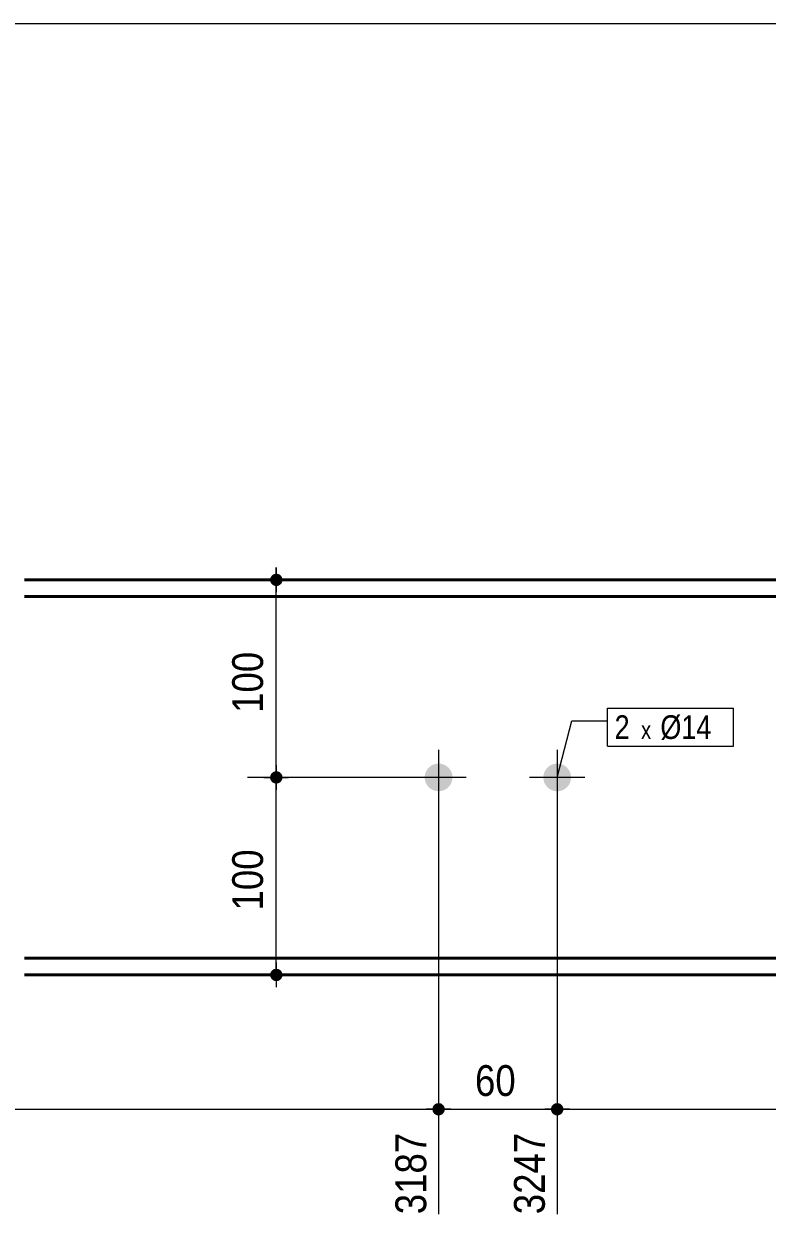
# Model space of a CAD drawing. Header units: millimetres. Extents: x 2 to 287, y 5 to 195.
# Drawn here: x 100.4 to 163.1, y 94.6 to 195 of the extents above; entities that cross this region are included whole.
import ezdxf

# ---------------------------------------------------------------- set-up
doc = ezdxf.new("R2010")
doc.units = ezdxf.units.MM
for name, color, linetype, lineweight in [('Boulon', 7, 'Continuous', 0), ('Cotation', 7, 'Continuous', 0), ('Désignation boulon', 3, 'Continuous', 0), ('Feuille dessin', 5, 'Continuous', 0), ('Piece', 2, 'Continuous', 0)]:
    doc.layers.add(name, color=color, linetype=linetype, lineweight=lineweight)
doc.styles.add('ARIAL', font='ARIAL.TTF')
doc.styles.add('COMIC_SANS_MS', font='COMIC.TTF')

# ---------------------------------------------------------------- blocks, each defined once
blk = doc.blocks.new('*A1')
at = {"layer": 'Boulon'}
for points in [[(135.39, 132.58), (135.42, 132.58), (135.45, 132.58), (135.48, 132.58), (135.5, 132.57), (135.53, 132.57), (135.56, 132.57), (135.59, 132.56), (135.62, 132.55), (135.64, 132.55), (135.67, 132.54), (135.7, 132.53), (135.73, 132.52), (135.75, 132.51), (135.78, 132.5), (135.81, 132.49), (135.83, 132.48), (135.86, 132.47), (135.89, 132.46), (135.91, 132.45), (135.94, 132.43), (135.96, 132.42), (135.99, 132.4), (136.01, 132.39), (136.03, 132.37), (136.06, 132.35), (136.08, 132.34), (136.1, 132.32), (136.12, 132.3), (136.14, 132.28), (136.17, 132.26), (136.19, 132.24), (136.21, 132.22), (136.23, 132.2), (136.24, 132.18), (136.26, 132.16), (136.28, 132.13), (136.3, 132.11), (136.31, 132.09), (136.33, 132.06), (136.35, 132.04), (136.36, 132.02), (136.38, 131.99), (136.39, 131.97), (136.4, 131.94), (136.42, 131.92), (136.43, 131.89), (136.44, 131.86), (136.45, 131.84), (136.46, 131.81), (136.47, 131.78), (136.48, 131.76), (136.49, 131.73), (136.49, 131.7), (136.5, 131.67), (136.51, 131.64), (136.51, 131.62), (136.51, 131.59), (136.52, 131.56), (136.52, 131.53), (136.52, 131.5), (136.53, 131.47), (136.53, 131.45), (136.53, 131.42), (136.53, 131.39), (136.53, 131.36), (136.52, 131.33), (136.52, 131.3), (136.52, 131.27), (136.51, 131.25), (136.51, 131.22), (136.51, 131.19), (136.5, 131.16), (136.49, 131.13), (136.49, 131.11), (136.48, 131.08), (136.47, 131.05), (136.46, 131.02), (136.45, 131), (136.44, 130.97), (136.43, 130.94), (136.42, 130.92), (136.4, 130.89), (136.39, 130.87), (136.38, 130.84), (136.36, 130.82), (136.35, 130.79), (136.33, 130.77), (136.31, 130.74), (136.3, 130.72), (136.28, 130.7), (136.26, 130.68), (136.24, 130.65), (136.23, 130.63), (136.21, 130.61), (136.19, 130.59), (136.17, 130.57), (136.14, 130.55), (136.12, 130.53), (136.1, 130.51), (136.08, 130.5), (136.06, 130.48), (136.03, 130.46), (136.01, 130.45), (135.99, 130.43), (135.96, 130.42), (135.94, 130.4), (135.91, 130.39), (135.89, 130.37), (135.86, 130.36), (135.83, 130.35), (135.81, 130.34), (135.78, 130.33), (135.75, 130.32), (135.73, 130.31), (135.7, 130.3), (135.67, 130.29), (135.64, 130.28), (135.62, 130.28), (135.59, 130.27), (135.56, 130.27), (135.53, 130.26), (135.5, 130.26), (135.48, 130.26), (135.45, 130.25), (135.42, 130.25), (135.39, 130.25), (135.36, 130.25), (135.33, 130.25), (135.3, 130.25), (135.28, 130.25), (135.25, 130.26), (135.22, 130.26), (135.19, 130.26), (135.16, 130.27), (135.13, 130.27), (135.11, 130.28), (135.08, 130.28), (135.05, 130.29), (135.02, 130.3), (134.99, 130.31), (134.97, 130.32), (134.94, 130.33), (134.91, 130.34), (134.89, 130.35), (134.86, 130.36), (134.84, 130.37), (134.81, 130.39), (134.79, 130.4), (134.76, 130.42), (134.74, 130.43), (134.71, 130.45), (134.69, 130.46), (134.67, 130.48), (134.64, 130.5), (134.62, 130.51), (134.6, 130.53), (134.58, 130.55), (134.56, 130.57), (134.54, 130.59), (134.52, 130.61), (134.5, 130.63), (134.48, 130.65), (134.46, 130.68), (134.44, 130.7), (134.42, 130.72), (134.41, 130.74), (134.39, 130.77), (134.38, 130.79), (134.36, 130.82), (134.35, 130.84), (134.33, 130.87), (134.32, 130.89), (134.31, 130.92), (134.29, 130.94), (134.28, 130.97), (134.27, 131), (134.26, 131.02), (134.25, 131.05), (134.24, 131.08), (134.24, 131.11), (134.23, 131.13), (134.22, 131.16), (134.22, 131.19), (134.21, 131.22), (134.21, 131.25), (134.2, 131.27), (134.2, 131.3), (134.2, 131.33), (134.2, 131.36), (134.19, 131.39), (134.19, 131.42), (134.19, 131.45), (134.2, 131.47), (134.2, 131.5), (134.2, 131.53), (134.2, 131.56), (134.21, 131.59), (134.21, 131.62), (134.22, 131.64), (134.22, 131.67), (134.23, 131.7), (134.24, 131.73), (134.24, 131.76), (134.25, 131.78), (134.26, 131.81), (134.27, 131.84), (134.28, 131.86), (134.29, 131.89), (134.31, 131.92), (134.32, 131.94), (134.33, 131.97), (134.35, 131.99), (134.36, 132.02), (134.38, 132.04), (134.39, 132.06), (134.41, 132.09), (134.42, 132.11), (134.44, 132.13), (134.46, 132.16), (134.48, 132.18), (134.5, 132.2), (134.52, 132.22), (134.54, 132.24), (134.56, 132.26), (134.58, 132.28), (134.6, 132.3), (134.62, 132.32), (134.64, 132.34), (134.67, 132.35), (134.69, 132.37), (134.71, 132.39), (134.74, 132.4), (134.76, 132.42), (134.79, 132.43), (134.81, 132.45), (134.84, 132.46), (134.86, 132.47), (134.89, 132.48), (134.91, 132.49), (134.94, 132.5), (134.97, 132.51), (134.99, 132.52), (135.02, 132.53), (135.05, 132.54), (135.08, 132.55), (135.11, 132.55), (135.13, 132.56), (135.16, 132.57), (135.19, 132.57), (135.22, 132.57), (135.25, 132.58), (135.28, 132.58), (135.3, 132.58), (135.33, 132.58), (135.36, 132.58)], [(145.39, 132.58), (145.42, 132.58), (145.45, 132.58), (145.48, 132.58), (145.5, 132.57), (145.53, 132.57), (145.56, 132.57), (145.59, 132.56), (145.62, 132.55), (145.64, 132.55), (145.67, 132.54), (145.7, 132.53), (145.73, 132.52), (145.75, 132.51), (145.78, 132.5), (145.81, 132.49), (145.83, 132.48), (145.86, 132.47), (145.89, 132.46), (145.91, 132.45), (145.94, 132.43), (145.96, 132.42), (145.99, 132.4), (146.01, 132.39), (146.03, 132.37), (146.06, 132.35), (146.08, 132.34), (146.1, 132.32), (146.12, 132.3), (146.14, 132.28), (146.17, 132.26), (146.19, 132.24), (146.21, 132.22), (146.23, 132.2), (146.24, 132.18), (146.26, 132.16), (146.28, 132.13), (146.3, 132.11), (146.31, 132.09), (146.33, 132.06), (146.35, 132.04), (146.36, 132.02), (146.38, 131.99), (146.39, 131.97), (146.4, 131.94), (146.42, 131.92), (146.43, 131.89), (146.44, 131.86), (146.45, 131.84), (146.46, 131.81), (146.47, 131.78), (146.48, 131.76), (146.49, 131.73), (146.49, 131.7), (146.5, 131.67), (146.51, 131.64), (146.51, 131.62), (146.51, 131.59), (146.52, 131.56), (146.52, 131.53), (146.52, 131.5), (146.53, 131.47), (146.53, 131.45), (146.53, 131.42), (146.53, 131.39), (146.53, 131.36), (146.52, 131.33), (146.52, 131.3), (146.52, 131.27), (146.51, 131.25), (146.51, 131.22), (146.51, 131.19), (146.5, 131.16), (146.49, 131.13), (146.49, 131.11), (146.48, 131.08), (146.47, 131.05), (146.46, 131.02), (146.45, 131), (146.44, 130.97), (146.43, 130.94), (146.42, 130.92), (146.4, 130.89), (146.39, 130.87), (146.38, 130.84), (146.36, 130.82), (146.35, 130.79), (146.33, 130.77), (146.31, 130.74), (146.3, 130.72), (146.28, 130.7), (146.26, 130.68), (146.24, 130.65), (146.23, 130.63), (146.21, 130.61), (146.19, 130.59), (146.17, 130.57), (146.14, 130.55), (146.12, 130.53), (146.1, 130.51), (146.08, 130.5), (146.06, 130.48), (146.03, 130.46), (146.01, 130.45), (145.99, 130.43), (145.96, 130.42), (145.94, 130.4), (145.91, 130.39), (145.89, 130.37), (145.86, 130.36), (145.83, 130.35), (145.81, 130.34), (145.78, 130.33), (145.75, 130.32), (145.73, 130.31), (145.7, 130.3), (145.67, 130.29), (145.64, 130.28), (145.62, 130.28), (145.59, 130.27), (145.56, 130.27), (145.53, 130.26), (145.5, 130.26), (145.48, 130.26), (145.45, 130.25), (145.42, 130.25), (145.39, 130.25), (145.36, 130.25), (145.33, 130.25), (145.3, 130.25), (145.28, 130.25), (145.25, 130.26), (145.22, 130.26), (145.19, 130.26), (145.16, 130.27), (145.13, 130.27), (145.11, 130.28), (145.08, 130.28), (145.05, 130.29), (145.02, 130.3), (144.99, 130.31), (144.97, 130.32), (144.94, 130.33), (144.91, 130.34), (144.89, 130.35), (144.86, 130.36), (144.84, 130.37), (144.81, 130.39), (144.79, 130.4), (144.76, 130.42), (144.74, 130.43), (144.71, 130.45), (144.69, 130.46), (144.67, 130.48), (144.64, 130.5), (144.62, 130.51), (144.6, 130.53), (144.58, 130.55), (144.56, 130.57), (144.54, 130.59), (144.52, 130.61), (144.5, 130.63), (144.48, 130.65), (144.46, 130.68), (144.44, 130.7), (144.42, 130.72), (144.41, 130.74), (144.39, 130.77), (144.38, 130.79), (144.36, 130.82), (144.35, 130.84), (144.33, 130.87), (144.32, 130.89), (144.31, 130.92), (144.29, 130.94), (144.28, 130.97), (144.27, 131), (144.26, 131.02), (144.25, 131.05), (144.24, 131.08), (144.24, 131.11), (144.23, 131.13), (144.22, 131.16), (144.22, 131.19), (144.21, 131.22), (144.21, 131.25), (144.2, 131.27), (144.2, 131.3), (144.2, 131.33), (144.2, 131.36), (144.19, 131.39), (144.19, 131.42), (144.19, 131.45), (144.2, 131.47), (144.2, 131.5), (144.2, 131.53), (144.2, 131.56), (144.21, 131.59), (144.21, 131.62), (144.22, 131.64), (144.22, 131.67), (144.23, 131.7), (144.24, 131.73), (144.24, 131.76), (144.25, 131.78), (144.26, 131.81), (144.27, 131.84), (144.28, 131.86), (144.29, 131.89), (144.31, 131.92), (144.32, 131.94), (144.33, 131.97), (144.35, 131.99), (144.36, 132.02), (144.38, 132.04), (144.39, 132.06), (144.41, 132.09), (144.42, 132.11), (144.44, 132.13), (144.46, 132.16), (144.48, 132.18), (144.5, 132.2), (144.52, 132.22), (144.54, 132.24), (144.56, 132.26), (144.58, 132.28), (144.6, 132.3), (144.62, 132.32), (144.64, 132.34), (144.67, 132.35), (144.69, 132.37), (144.71, 132.39), (144.74, 132.4), (144.76, 132.42), (144.79, 132.43), (144.81, 132.45), (144.84, 132.46), (144.86, 132.47), (144.89, 132.48), (144.91, 132.49), (144.94, 132.5), (144.97, 132.51), (144.99, 132.52), (145.02, 132.53), (145.05, 132.54), (145.08, 132.55), (145.11, 132.55), (145.13, 132.56), (145.16, 132.57), (145.19, 132.57), (145.22, 132.57), (145.25, 132.58), (145.28, 132.58), (145.3, 132.58), (145.33, 132.58), (145.36, 132.58)]]:
    blk.add_hatch(color=256, dxfattribs=at).paths.add_polyline_path(points, flags=17)
at = {"layer": 'Boulon', "linetype": 'Continuous', "lineweight": 0}
for p, q in [((135.36, 133.75), (135.36, 129.08)), ((145.36, 133.75), (145.36, 129.08)), ((137.69, 131.42), (133.03, 131.42)), ((147.69, 131.42), (143.03, 131.42))]:
    blk.add_line(p, q, dxfattribs=at)
blk = doc.blocks.new('*A4')
at = {"layer": 'Piece', "color": 2, "linetype": 'Continuous', "lineweight": 40}
for p, q in [((180.277585, 148.083776), (100.444252, 148.083776)), ((180.277585, 146.667109), (100.444252, 146.667109)), ((180.277585, 116.167109), (100.444252, 116.167109)), ((100.444252, 114.750443), (180.277585, 114.750443))]:
    blk.add_line(p, q, dxfattribs=at)
blk = doc.blocks.new('*A5')
at = {"layer": 'Feuille dessin', "linetype": 'Continuous', "lineweight": 0}
blk.add_line((282, 195), (5, 195), dxfattribs=at)
blk = doc.blocks.new('*A10')
at = {"layer": 'Cotation'}
for points in [[(121.65, 130.9), (121.63, 130.9), (121.6, 130.9), (121.58, 130.91), (121.55, 130.91), (121.53, 130.92), (121.5, 130.93), (121.48, 130.94), (121.46, 130.95), (121.43, 130.96), (121.41, 130.97), (121.39, 130.98), (121.37, 131), (121.35, 131.01), (121.33, 131.03), (121.31, 131.05), (121.29, 131.07), (121.28, 131.09), (121.26, 131.11), (121.25, 131.13), (121.23, 131.15), (121.22, 131.17), (121.21, 131.19), (121.2, 131.22), (121.19, 131.24), (121.18, 131.27), (121.18, 131.29), (121.17, 131.32), (121.17, 131.34), (121.16, 131.37), (121.16, 131.39), (121.16, 131.42), (121.16, 131.44), (121.16, 131.47), (121.17, 131.49), (121.17, 131.52), (121.18, 131.54), (121.18, 131.57), (121.19, 131.59), (121.2, 131.62), (121.21, 131.64), (121.22, 131.66), (121.23, 131.68), (121.25, 131.71), (121.26, 131.73), (121.28, 131.75), (121.29, 131.77), (121.31, 131.78), (121.33, 131.8), (121.35, 131.82), (121.37, 131.83), (121.39, 131.85), (121.41, 131.86), (121.43, 131.88), (121.46, 131.89), (121.48, 131.9), (121.5, 131.91), (121.53, 131.91), (121.55, 131.92), (121.58, 131.93), (121.6, 131.93), (121.63, 131.93), (121.65, 131.94), (121.68, 131.94), (121.71, 131.94), (121.73, 131.93), (121.76, 131.93), (121.78, 131.93), (121.81, 131.92), (121.83, 131.91), (121.86, 131.91), (121.88, 131.9), (121.9, 131.89), (121.93, 131.88), (121.95, 131.86), (121.97, 131.85), (121.99, 131.83), (122.01, 131.82), (122.03, 131.8), (122.05, 131.78), (122.07, 131.77), (122.08, 131.75), (122.1, 131.73), (122.11, 131.71), (122.13, 131.68), (122.14, 131.66), (122.15, 131.64), (122.16, 131.62), (122.17, 131.59), (122.18, 131.57), (122.18, 131.54), (122.19, 131.52), (122.19, 131.49), (122.2, 131.47), (122.2, 131.44), (122.2, 131.42), (122.2, 131.39), (122.2, 131.37), (122.19, 131.34), (122.19, 131.32), (122.18, 131.29), (122.18, 131.27), (122.17, 131.24), (122.16, 131.22), (122.15, 131.19), (122.14, 131.17), (122.13, 131.15), (122.11, 131.13), (122.1, 131.11), (122.08, 131.09), (122.07, 131.07), (122.05, 131.05), (122.03, 131.03), (122.01, 131.01), (121.99, 131), (121.97, 130.98), (121.95, 130.97), (121.93, 130.96), (121.9, 130.95), (121.88, 130.94), (121.86, 130.93), (121.83, 130.92), (121.81, 130.91), (121.78, 130.91), (121.76, 130.9), (121.73, 130.9), (121.71, 130.9), (121.68, 130.9)], [(121.65, 114.23), (121.63, 114.23), (121.6, 114.24), (121.58, 114.24), (121.55, 114.25), (121.53, 114.25), (121.5, 114.26), (121.48, 114.27), (121.46, 114.28), (121.43, 114.29), (121.41, 114.3), (121.39, 114.32), (121.37, 114.33), (121.35, 114.35), (121.33, 114.37), (121.31, 114.38), (121.29, 114.4), (121.28, 114.42), (121.26, 114.44), (121.25, 114.46), (121.23, 114.48), (121.22, 114.51), (121.21, 114.53), (121.2, 114.55), (121.19, 114.58), (121.18, 114.6), (121.18, 114.62), (121.17, 114.65), (121.17, 114.67), (121.16, 114.7), (121.16, 114.72), (121.16, 114.75), (121.16, 114.78), (121.16, 114.8), (121.17, 114.83), (121.17, 114.85), (121.18, 114.88), (121.18, 114.9), (121.19, 114.93), (121.2, 114.95), (121.21, 114.97), (121.22, 115), (121.23, 115.02), (121.25, 115.04), (121.26, 115.06), (121.28, 115.08), (121.29, 115.1), (121.31, 115.12), (121.33, 115.14), (121.35, 115.15), (121.37, 115.17), (121.39, 115.18), (121.41, 115.2), (121.43, 115.21), (121.46, 115.22), (121.48, 115.23), (121.5, 115.24), (121.53, 115.25), (121.55, 115.25), (121.58, 115.26), (121.6, 115.26), (121.63, 115.27), (121.65, 115.27), (121.68, 115.27), (121.71, 115.27), (121.73, 115.27), (121.76, 115.26), (121.78, 115.26), (121.81, 115.25), (121.83, 115.25), (121.86, 115.24), (121.88, 115.23), (121.9, 115.22), (121.93, 115.21), (121.95, 115.2), (121.97, 115.18), (121.99, 115.17), (122.01, 115.15), (122.03, 115.14), (122.05, 115.12), (122.07, 115.1), (122.08, 115.08), (122.1, 115.06), (122.11, 115.04), (122.13, 115.02), (122.14, 115), (122.15, 114.97), (122.16, 114.95), (122.17, 114.93), (122.18, 114.9), (122.18, 114.88), (122.19, 114.85), (122.19, 114.83), (122.2, 114.8), (122.2, 114.78), (122.2, 114.75), (122.2, 114.72), (122.2, 114.7), (122.19, 114.67), (122.19, 114.65), (122.18, 114.62), (122.18, 114.6), (122.17, 114.58), (122.16, 114.55), (122.15, 114.53), (122.14, 114.51), (122.13, 114.48), (122.11, 114.46), (122.1, 114.44), (122.08, 114.42), (122.07, 114.4), (122.05, 114.38), (122.03, 114.37), (122.01, 114.35), (121.99, 114.33), (121.97, 114.32), (121.95, 114.3), (121.93, 114.29), (121.9, 114.28), (121.88, 114.27), (121.86, 114.26), (121.83, 114.25), (121.81, 114.25), (121.78, 114.24), (121.76, 114.24), (121.73, 114.23), (121.71, 114.23), (121.68, 114.23)]]:
    blk.add_hatch(color=256, dxfattribs=at).paths.add_polyline_path(points, flags=17)
at = {"layer": 'Cotation', "linetype": 'Continuous', "lineweight": 0}
for p, q in [((121.68, 132.46), (121.68, 130.38)), ((121.68, 131.42), (121.68, 132.46)), ((134.36, 131.42), (119.26, 131.42)), ((120.64, 131.42), (122.72, 131.42)), ((121.68, 114.75), (121.68, 131.42)), ((121.68, 115.79), (121.68, 113.71)), ((134.36, 114.75), (119.26, 114.75)), ((120.64, 114.75), (122.72, 114.75)), ((121.68, 114.75), (121.68, 113.71))]:
    blk.add_line(p, q, dxfattribs=at)
at = {"layer": 'Cotation'}
for p in [(121.68, 131.42), (121.68, 114.75)]:
    blk.add_point(p, dxfattribs=at)
at = {"layer": 'Cotation', "style": 'ARIAL', "width": 0.85}
blk.add_text('100', height=2.6, rotation=90.0002, dxfattribs=at).set_placement((120.56, 120.19))
blk = doc.blocks.new('*A11')
at = {"layer": 'Cotation'}
for points in [[(121.65, 147.56), (121.63, 147.57), (121.6, 147.57), (121.58, 147.57), (121.55, 147.58), (121.53, 147.59), (121.5, 147.59), (121.48, 147.6), (121.46, 147.61), (121.43, 147.63), (121.41, 147.64), (121.39, 147.65), (121.37, 147.67), (121.35, 147.68), (121.33, 147.7), (121.31, 147.72), (121.29, 147.73), (121.28, 147.75), (121.26, 147.77), (121.25, 147.79), (121.23, 147.82), (121.22, 147.84), (121.21, 147.86), (121.2, 147.88), (121.19, 147.91), (121.18, 147.93), (121.18, 147.96), (121.17, 147.98), (121.17, 148.01), (121.16, 148.03), (121.16, 148.06), (121.16, 148.08), (121.16, 148.11), (121.16, 148.13), (121.17, 148.16), (121.17, 148.19), (121.18, 148.21), (121.18, 148.23), (121.19, 148.26), (121.2, 148.28), (121.21, 148.31), (121.22, 148.33), (121.23, 148.35), (121.25, 148.37), (121.26, 148.39), (121.28, 148.41), (121.29, 148.43), (121.31, 148.45), (121.33, 148.47), (121.35, 148.49), (121.37, 148.5), (121.39, 148.52), (121.41, 148.53), (121.43, 148.54), (121.46, 148.55), (121.48, 148.56), (121.5, 148.57), (121.53, 148.58), (121.55, 148.59), (121.58, 148.59), (121.6, 148.6), (121.63, 148.6), (121.65, 148.6), (121.68, 148.6), (121.71, 148.6), (121.73, 148.6), (121.76, 148.6), (121.78, 148.59), (121.81, 148.59), (121.83, 148.58), (121.86, 148.57), (121.88, 148.56), (121.9, 148.55), (121.93, 148.54), (121.95, 148.53), (121.97, 148.52), (121.99, 148.5), (122.01, 148.49), (122.03, 148.47), (122.05, 148.45), (122.07, 148.43), (122.08, 148.41), (122.1, 148.39), (122.11, 148.37), (122.13, 148.35), (122.14, 148.33), (122.15, 148.31), (122.16, 148.28), (122.17, 148.26), (122.18, 148.23), (122.18, 148.21), (122.19, 148.19), (122.19, 148.16), (122.2, 148.13), (122.2, 148.11), (122.2, 148.08), (122.2, 148.06), (122.2, 148.03), (122.19, 148.01), (122.19, 147.98), (122.18, 147.96), (122.18, 147.93), (122.17, 147.91), (122.16, 147.88), (122.15, 147.86), (122.14, 147.84), (122.13, 147.82), (122.11, 147.79), (122.1, 147.77), (122.08, 147.75), (122.07, 147.73), (122.05, 147.72), (122.03, 147.7), (122.01, 147.68), (121.99, 147.67), (121.97, 147.65), (121.95, 147.64), (121.93, 147.63), (121.9, 147.61), (121.88, 147.6), (121.86, 147.59), (121.83, 147.59), (121.81, 147.58), (121.78, 147.57), (121.76, 147.57), (121.73, 147.57), (121.71, 147.56), (121.68, 147.56)], [(121.65, 130.9), (121.63, 130.9), (121.6, 130.9), (121.58, 130.91), (121.55, 130.91), (121.53, 130.92), (121.5, 130.93), (121.48, 130.94), (121.46, 130.95), (121.43, 130.96), (121.41, 130.97), (121.39, 130.98), (121.37, 131), (121.35, 131.01), (121.33, 131.03), (121.31, 131.05), (121.29, 131.07), (121.28, 131.09), (121.26, 131.11), (121.25, 131.13), (121.23, 131.15), (121.22, 131.17), (121.21, 131.19), (121.2, 131.22), (121.19, 131.24), (121.18, 131.27), (121.18, 131.29), (121.17, 131.32), (121.17, 131.34), (121.16, 131.37), (121.16, 131.39), (121.16, 131.42), (121.16, 131.44), (121.16, 131.47), (121.17, 131.49), (121.17, 131.52), (121.18, 131.54), (121.18, 131.57), (121.19, 131.59), (121.2, 131.62), (121.21, 131.64), (121.22, 131.66), (121.23, 131.68), (121.25, 131.71), (121.26, 131.73), (121.28, 131.75), (121.29, 131.77), (121.31, 131.78), (121.33, 131.8), (121.35, 131.82), (121.37, 131.83), (121.39, 131.85), (121.41, 131.86), (121.43, 131.88), (121.46, 131.89), (121.48, 131.9), (121.5, 131.91), (121.53, 131.91), (121.55, 131.92), (121.58, 131.93), (121.6, 131.93), (121.63, 131.93), (121.65, 131.94), (121.68, 131.94), (121.71, 131.94), (121.73, 131.93), (121.76, 131.93), (121.78, 131.93), (121.81, 131.92), (121.83, 131.91), (121.86, 131.91), (121.88, 131.9), (121.9, 131.89), (121.93, 131.88), (121.95, 131.86), (121.97, 131.85), (121.99, 131.83), (122.01, 131.82), (122.03, 131.8), (122.05, 131.78), (122.07, 131.77), (122.08, 131.75), (122.1, 131.73), (122.11, 131.71), (122.13, 131.68), (122.14, 131.66), (122.15, 131.64), (122.16, 131.62), (122.17, 131.59), (122.18, 131.57), (122.18, 131.54), (122.19, 131.52), (122.19, 131.49), (122.2, 131.47), (122.2, 131.44), (122.2, 131.42), (122.2, 131.39), (122.2, 131.37), (122.19, 131.34), (122.19, 131.32), (122.18, 131.29), (122.18, 131.27), (122.17, 131.24), (122.16, 131.22), (122.15, 131.19), (122.14, 131.17), (122.13, 131.15), (122.11, 131.13), (122.1, 131.11), (122.08, 131.09), (122.07, 131.07), (122.05, 131.05), (122.03, 131.03), (122.01, 131.01), (121.99, 131), (121.97, 130.98), (121.95, 130.97), (121.93, 130.96), (121.9, 130.95), (121.88, 130.94), (121.86, 130.93), (121.83, 130.92), (121.81, 130.91), (121.78, 130.91), (121.76, 130.9), (121.73, 130.9), (121.71, 130.9), (121.68, 130.9)]]:
    blk.add_hatch(color=256, dxfattribs=at).paths.add_polyline_path(points, flags=17)
at = {"layer": 'Cotation', "linetype": 'Continuous', "lineweight": 0}
for p, q in [((121.68, 149.12), (121.68, 147.04)), ((121.68, 148.08), (121.68, 149.12)), ((134.36, 148.08), (119.26, 148.08)), ((120.64, 148.08), (122.72, 148.08)), ((121.68, 131.42), (121.68, 148.08)), ((121.68, 132.46), (121.68, 130.38)), ((134.36, 131.42), (119.26, 131.42)), ((120.64, 131.42), (122.72, 131.42)), ((121.68, 131.42), (121.68, 130.38))]:
    blk.add_line(p, q, dxfattribs=at)
at = {"layer": 'Cotation'}
for p in [(121.68, 148.08), (121.68, 131.42)]:
    blk.add_point(p, dxfattribs=at)
at = {"layer": 'Cotation', "style": 'ARIAL', "width": 0.85}
blk.add_text('100', height=2.6, rotation=90.0002, dxfattribs=at).set_placement((120.56, 136.86))
blk = doc.blocks.new('*A23')
at = {"layer": 'Cotation'}
for points in [[(48.15, 102.9), (48.13, 102.9), (48.1, 102.9), (48.08, 102.91), (48.05, 102.91), (48.03, 102.92), (48, 102.93), (47.98, 102.94), (47.96, 102.95), (47.93, 102.96), (47.91, 102.97), (47.89, 102.98), (47.87, 103), (47.85, 103.02), (47.83, 103.03), (47.81, 103.05), (47.79, 103.07), (47.78, 103.09), (47.76, 103.11), (47.75, 103.13), (47.73, 103.15), (47.72, 103.17), (47.71, 103.19), (47.7, 103.22), (47.69, 103.24), (47.68, 103.27), (47.67, 103.29), (47.67, 103.32), (47.66, 103.34), (47.66, 103.37), (47.66, 103.39), (47.66, 103.42), (47.66, 103.44), (47.66, 103.47), (47.66, 103.49), (47.67, 103.52), (47.67, 103.54), (47.68, 103.57), (47.69, 103.59), (47.7, 103.62), (47.71, 103.64), (47.72, 103.66), (47.73, 103.68), (47.75, 103.71), (47.76, 103.73), (47.78, 103.75), (47.79, 103.77), (47.81, 103.78), (47.83, 103.8), (47.85, 103.82), (47.87, 103.83), (47.89, 103.85), (47.91, 103.86), (47.93, 103.88), (47.96, 103.89), (47.98, 103.9), (48, 103.91), (48.03, 103.91), (48.05, 103.92), (48.08, 103.93), (48.1, 103.93), (48.13, 103.93), (48.15, 103.94), (48.18, 103.94), (48.2, 103.94), (48.23, 103.93), (48.26, 103.93), (48.28, 103.93), (48.31, 103.92), (48.33, 103.91), (48.35, 103.91), (48.38, 103.9), (48.4, 103.89), (48.42, 103.88), (48.45, 103.86), (48.47, 103.85), (48.49, 103.83), (48.51, 103.82), (48.53, 103.8), (48.55, 103.78), (48.56, 103.77), (48.58, 103.75), (48.6, 103.73), (48.61, 103.71), (48.62, 103.68), (48.64, 103.66), (48.65, 103.64), (48.66, 103.62), (48.67, 103.59), (48.68, 103.57), (48.68, 103.54), (48.69, 103.52), (48.69, 103.49), (48.7, 103.47), (48.7, 103.44), (48.7, 103.42), (48.7, 103.39), (48.7, 103.37), (48.69, 103.34), (48.69, 103.32), (48.68, 103.29), (48.68, 103.27), (48.67, 103.24), (48.66, 103.22), (48.65, 103.19), (48.64, 103.17), (48.62, 103.15), (48.61, 103.13), (48.6, 103.11), (48.58, 103.09), (48.56, 103.07), (48.55, 103.05), (48.53, 103.03), (48.51, 103.02), (48.49, 103), (48.47, 102.98), (48.45, 102.97), (48.42, 102.96), (48.4, 102.95), (48.38, 102.94), (48.35, 102.93), (48.33, 102.92), (48.31, 102.91), (48.28, 102.91), (48.26, 102.9), (48.23, 102.9), (48.2, 102.9), (48.18, 102.9)], [(135.34, 102.9), (135.31, 102.9), (135.28, 102.9), (135.26, 102.91), (135.23, 102.91), (135.21, 102.92), (135.19, 102.93), (135.16, 102.94), (135.14, 102.95), (135.12, 102.96), (135.09, 102.97), (135.07, 102.98), (135.05, 103), (135.03, 103.02), (135.01, 103.03), (134.99, 103.05), (134.98, 103.07), (134.96, 103.09), (134.94, 103.11), (134.93, 103.13), (134.91, 103.15), (134.9, 103.17), (134.89, 103.19), (134.88, 103.22), (134.87, 103.24), (134.86, 103.27), (134.86, 103.29), (134.85, 103.32), (134.85, 103.34), (134.84, 103.37), (134.84, 103.39), (134.84, 103.42), (134.84, 103.44), (134.84, 103.47), (134.85, 103.49), (134.85, 103.52), (134.86, 103.54), (134.86, 103.57), (134.87, 103.59), (134.88, 103.62), (134.89, 103.64), (134.9, 103.66), (134.91, 103.68), (134.93, 103.71), (134.94, 103.73), (134.96, 103.75), (134.98, 103.77), (134.99, 103.78), (135.01, 103.8), (135.03, 103.82), (135.05, 103.83), (135.07, 103.85), (135.09, 103.86), (135.12, 103.88), (135.14, 103.89), (135.16, 103.9), (135.19, 103.91), (135.21, 103.91), (135.23, 103.92), (135.26, 103.93), (135.28, 103.93), (135.31, 103.93), (135.34, 103.94), (135.36, 103.94), (135.39, 103.94), (135.41, 103.93), (135.44, 103.93), (135.46, 103.93), (135.49, 103.92), (135.51, 103.91), (135.54, 103.91), (135.56, 103.9), (135.58, 103.89), (135.61, 103.88), (135.63, 103.86), (135.65, 103.85), (135.67, 103.83), (135.69, 103.82), (135.71, 103.8), (135.73, 103.78), (135.75, 103.77), (135.76, 103.75), (135.78, 103.73), (135.79, 103.71), (135.81, 103.68), (135.82, 103.66), (135.83, 103.64), (135.84, 103.62), (135.85, 103.59), (135.86, 103.57), (135.87, 103.54), (135.87, 103.52), (135.88, 103.49), (135.88, 103.47), (135.88, 103.44), (135.88, 103.42), (135.88, 103.39), (135.88, 103.37), (135.88, 103.34), (135.87, 103.32), (135.87, 103.29), (135.86, 103.27), (135.85, 103.24), (135.84, 103.22), (135.83, 103.19), (135.82, 103.17), (135.81, 103.15), (135.79, 103.13), (135.78, 103.11), (135.76, 103.09), (135.75, 103.07), (135.73, 103.05), (135.71, 103.03), (135.69, 103.02), (135.67, 103), (135.65, 102.98), (135.63, 102.97), (135.61, 102.96), (135.58, 102.95), (135.56, 102.94), (135.54, 102.93), (135.51, 102.92), (135.49, 102.91), (135.46, 102.91), (135.44, 102.9), (135.41, 102.9), (135.39, 102.9), (135.36, 102.9)]]:
    blk.add_hatch(color=256, dxfattribs=at).paths.add_polyline_path(points, flags=17)
at = {"layer": 'Cotation', "linetype": 'Continuous', "lineweight": 0}
for p, q in [((135.36, 130.42), (135.36, 94.56)), ((48.18, 120.92), (48.18, 107.66)), ((135.36, 104.46), (135.36, 102.38)), ((48.18, 104.02), (48.18, 98.42)), ((48.18, 104.02), (48.18, 102.38)), ((49.22, 103.42), (47.14, 103.42)), ((48.18, 103.42), (47.14, 103.42)), ((48.18, 103.42), (135.36, 103.42)), ((136.4, 103.42), (134.32, 103.42)), ((135.36, 103.42), (136.4, 103.42))]:
    blk.add_line(p, q, dxfattribs=at)
at = {"layer": 'Cotation'}
for p in [(48.18, 103.42), (135.36, 103.42)]:
    blk.add_point(p, dxfattribs=at)
at = {"layer": 'Cotation', "style": 'ARIAL', "width": 0.85}
blk.add_text('3160', height=2.6, dxfattribs=at).set_placement((87.91, 104.54))
blk.add_text('3187', height=2.6, rotation=90.0002, dxfattribs=at).set_placement((134.32, 94.56))
blk = doc.blocks.new('*A24')
at = {"layer": 'Cotation'}
for points in [[(135.34, 102.9), (135.31, 102.9), (135.28, 102.9), (135.26, 102.91), (135.23, 102.91), (135.21, 102.92), (135.19, 102.93), (135.16, 102.94), (135.14, 102.95), (135.12, 102.96), (135.09, 102.97), (135.07, 102.98), (135.05, 103), (135.03, 103.02), (135.01, 103.03), (134.99, 103.05), (134.98, 103.07), (134.96, 103.09), (134.94, 103.11), (134.93, 103.13), (134.91, 103.15), (134.9, 103.17), (134.89, 103.19), (134.88, 103.22), (134.87, 103.24), (134.86, 103.27), (134.86, 103.29), (134.85, 103.32), (134.85, 103.34), (134.84, 103.37), (134.84, 103.39), (134.84, 103.42), (134.84, 103.44), (134.84, 103.47), (134.85, 103.49), (134.85, 103.52), (134.86, 103.54), (134.86, 103.57), (134.87, 103.59), (134.88, 103.62), (134.89, 103.64), (134.9, 103.66), (134.91, 103.68), (134.93, 103.71), (134.94, 103.73), (134.96, 103.75), (134.98, 103.77), (134.99, 103.78), (135.01, 103.8), (135.03, 103.82), (135.05, 103.83), (135.07, 103.85), (135.09, 103.86), (135.12, 103.88), (135.14, 103.89), (135.16, 103.9), (135.19, 103.91), (135.21, 103.91), (135.23, 103.92), (135.26, 103.93), (135.28, 103.93), (135.31, 103.93), (135.34, 103.94), (135.36, 103.94), (135.39, 103.94), (135.41, 103.93), (135.44, 103.93), (135.46, 103.93), (135.49, 103.92), (135.51, 103.91), (135.54, 103.91), (135.56, 103.9), (135.58, 103.89), (135.61, 103.88), (135.63, 103.86), (135.65, 103.85), (135.67, 103.83), (135.69, 103.82), (135.71, 103.8), (135.73, 103.78), (135.75, 103.77), (135.76, 103.75), (135.78, 103.73), (135.79, 103.71), (135.81, 103.68), (135.82, 103.66), (135.83, 103.64), (135.84, 103.62), (135.85, 103.59), (135.86, 103.57), (135.87, 103.54), (135.87, 103.52), (135.88, 103.49), (135.88, 103.47), (135.88, 103.44), (135.88, 103.42), (135.88, 103.39), (135.88, 103.37), (135.88, 103.34), (135.87, 103.32), (135.87, 103.29), (135.86, 103.27), (135.85, 103.24), (135.84, 103.22), (135.83, 103.19), (135.82, 103.17), (135.81, 103.15), (135.79, 103.13), (135.78, 103.11), (135.76, 103.09), (135.75, 103.07), (135.73, 103.05), (135.71, 103.03), (135.69, 103.02), (135.67, 103), (135.65, 102.98), (135.63, 102.97), (135.61, 102.96), (135.58, 102.95), (135.56, 102.94), (135.54, 102.93), (135.51, 102.92), (135.49, 102.91), (135.46, 102.91), (135.44, 102.9), (135.41, 102.9), (135.39, 102.9), (135.36, 102.9)], [(145.34, 102.9), (145.31, 102.9), (145.28, 102.9), (145.26, 102.91), (145.23, 102.91), (145.21, 102.92), (145.19, 102.93), (145.16, 102.94), (145.14, 102.95), (145.12, 102.96), (145.09, 102.97), (145.07, 102.98), (145.05, 103), (145.03, 103.02), (145.01, 103.03), (144.99, 103.05), (144.98, 103.07), (144.96, 103.09), (144.94, 103.11), (144.93, 103.13), (144.91, 103.15), (144.9, 103.17), (144.89, 103.19), (144.88, 103.22), (144.87, 103.24), (144.86, 103.27), (144.86, 103.29), (144.85, 103.32), (144.85, 103.34), (144.84, 103.37), (144.84, 103.39), (144.84, 103.42), (144.84, 103.44), (144.84, 103.47), (144.85, 103.49), (144.85, 103.52), (144.86, 103.54), (144.86, 103.57), (144.87, 103.59), (144.88, 103.62), (144.89, 103.64), (144.9, 103.66), (144.91, 103.68), (144.93, 103.71), (144.94, 103.73), (144.96, 103.75), (144.98, 103.77), (144.99, 103.78), (145.01, 103.8), (145.03, 103.82), (145.05, 103.83), (145.07, 103.85), (145.09, 103.86), (145.12, 103.88), (145.14, 103.89), (145.16, 103.9), (145.19, 103.91), (145.21, 103.91), (145.23, 103.92), (145.26, 103.93), (145.28, 103.93), (145.31, 103.93), (145.34, 103.94), (145.36, 103.94), (145.39, 103.94), (145.41, 103.93), (145.44, 103.93), (145.46, 103.93), (145.49, 103.92), (145.51, 103.91), (145.54, 103.91), (145.56, 103.9), (145.58, 103.89), (145.61, 103.88), (145.63, 103.86), (145.65, 103.85), (145.67, 103.83), (145.69, 103.82), (145.71, 103.8), (145.73, 103.78), (145.75, 103.77), (145.76, 103.75), (145.78, 103.73), (145.79, 103.71), (145.81, 103.68), (145.82, 103.66), (145.83, 103.64), (145.84, 103.62), (145.85, 103.59), (145.86, 103.57), (145.87, 103.54), (145.87, 103.52), (145.88, 103.49), (145.88, 103.47), (145.88, 103.44), (145.88, 103.42), (145.88, 103.39), (145.88, 103.37), (145.88, 103.34), (145.87, 103.32), (145.87, 103.29), (145.86, 103.27), (145.85, 103.24), (145.84, 103.22), (145.83, 103.19), (145.82, 103.17), (145.81, 103.15), (145.79, 103.13), (145.78, 103.11), (145.76, 103.09), (145.75, 103.07), (145.73, 103.05), (145.71, 103.03), (145.69, 103.02), (145.67, 103), (145.65, 102.98), (145.63, 102.97), (145.61, 102.96), (145.58, 102.95), (145.56, 102.94), (145.54, 102.93), (145.51, 102.92), (145.49, 102.91), (145.46, 102.91), (145.44, 102.9), (145.41, 102.9), (145.39, 102.9), (145.36, 102.9)]]:
    blk.add_hatch(color=256, dxfattribs=at).paths.add_polyline_path(points, flags=17)
at = {"layer": 'Cotation', "linetype": 'Continuous', "lineweight": 0}
for p, q in [((135.36, 130.42), (135.36, 94.56)), ((145.36, 130.42), (145.36, 94.56)), ((135.36, 104.46), (135.36, 102.38)), ((145.36, 104.46), (145.36, 102.38)), ((136.4, 103.42), (134.32, 103.42)), ((135.36, 103.42), (134.32, 103.42)), ((135.36, 103.42), (145.36, 103.42)), ((146.4, 103.42), (144.32, 103.42)), ((145.36, 103.42), (146.4, 103.42))]:
    blk.add_line(p, q, dxfattribs=at)
at = {"layer": 'Cotation'}
for p in [(135.36, 103.42), (145.36, 103.42)]:
    blk.add_point(p, dxfattribs=at)
at = {"layer": 'Cotation', "style": 'ARIAL', "width": 0.85}
blk.add_text('60', height=2.6, dxfattribs=at).set_placement((138.43, 104.54))
blk.add_text('3247', height=2.6, rotation=90.0002, dxfattribs=at).set_placement((144.32, 94.56))
blk = doc.blocks.new('*A25')
at = {"layer": 'Cotation'}
for points in [[(145.34, 102.9), (145.31, 102.9), (145.28, 102.9), (145.26, 102.91), (145.23, 102.91), (145.21, 102.92), (145.19, 102.93), (145.16, 102.94), (145.14, 102.95), (145.12, 102.96), (145.09, 102.97), (145.07, 102.98), (145.05, 103), (145.03, 103.02), (145.01, 103.03), (144.99, 103.05), (144.98, 103.07), (144.96, 103.09), (144.94, 103.11), (144.93, 103.13), (144.91, 103.15), (144.9, 103.17), (144.89, 103.19), (144.88, 103.22), (144.87, 103.24), (144.86, 103.27), (144.86, 103.29), (144.85, 103.32), (144.85, 103.34), (144.84, 103.37), (144.84, 103.39), (144.84, 103.42), (144.84, 103.44), (144.84, 103.47), (144.85, 103.49), (144.85, 103.52), (144.86, 103.54), (144.86, 103.57), (144.87, 103.59), (144.88, 103.62), (144.89, 103.64), (144.9, 103.66), (144.91, 103.68), (144.93, 103.71), (144.94, 103.73), (144.96, 103.75), (144.98, 103.77), (144.99, 103.78), (145.01, 103.8), (145.03, 103.82), (145.05, 103.83), (145.07, 103.85), (145.09, 103.86), (145.12, 103.88), (145.14, 103.89), (145.16, 103.9), (145.19, 103.91), (145.21, 103.91), (145.23, 103.92), (145.26, 103.93), (145.28, 103.93), (145.31, 103.93), (145.34, 103.94), (145.36, 103.94), (145.39, 103.94), (145.41, 103.93), (145.44, 103.93), (145.46, 103.93), (145.49, 103.92), (145.51, 103.91), (145.54, 103.91), (145.56, 103.9), (145.58, 103.89), (145.61, 103.88), (145.63, 103.86), (145.65, 103.85), (145.67, 103.83), (145.69, 103.82), (145.71, 103.8), (145.73, 103.78), (145.75, 103.77), (145.76, 103.75), (145.78, 103.73), (145.79, 103.71), (145.81, 103.68), (145.82, 103.66), (145.83, 103.64), (145.84, 103.62), (145.85, 103.59), (145.86, 103.57), (145.87, 103.54), (145.87, 103.52), (145.88, 103.49), (145.88, 103.47), (145.88, 103.44), (145.88, 103.42), (145.88, 103.39), (145.88, 103.37), (145.88, 103.34), (145.87, 103.32), (145.87, 103.29), (145.86, 103.27), (145.85, 103.24), (145.84, 103.22), (145.83, 103.19), (145.82, 103.17), (145.81, 103.15), (145.79, 103.13), (145.78, 103.11), (145.76, 103.09), (145.75, 103.07), (145.73, 103.05), (145.71, 103.03), (145.69, 103.02), (145.67, 103), (145.65, 102.98), (145.63, 102.97), (145.61, 102.96), (145.58, 102.95), (145.56, 102.94), (145.54, 102.93), (145.51, 102.92), (145.49, 102.91), (145.46, 102.91), (145.44, 102.9), (145.41, 102.9), (145.39, 102.9), (145.36, 102.9)], [(232.51, 102.9), (232.49, 102.9), (232.46, 102.9), (232.44, 102.91), (232.41, 102.91), (232.39, 102.92), (232.36, 102.93), (232.34, 102.94), (232.32, 102.95), (232.29, 102.96), (232.27, 102.97), (232.25, 102.98), (232.23, 103), (232.21, 103.02), (232.19, 103.03), (232.17, 103.05), (232.15, 103.07), (232.14, 103.09), (232.12, 103.11), (232.11, 103.13), (232.09, 103.15), (232.08, 103.17), (232.07, 103.19), (232.06, 103.22), (232.05, 103.24), (232.04, 103.27), (232.04, 103.29), (232.03, 103.32), (232.03, 103.34), (232.02, 103.37), (232.02, 103.39), (232.02, 103.42), (232.02, 103.44), (232.02, 103.47), (232.03, 103.49), (232.03, 103.52), (232.04, 103.54), (232.04, 103.57), (232.05, 103.59), (232.06, 103.62), (232.07, 103.64), (232.08, 103.66), (232.09, 103.68), (232.11, 103.71), (232.12, 103.73), (232.14, 103.75), (232.15, 103.77), (232.17, 103.78), (232.19, 103.8), (232.21, 103.82), (232.23, 103.83), (232.25, 103.85), (232.27, 103.86), (232.29, 103.88), (232.32, 103.89), (232.34, 103.9), (232.36, 103.91), (232.39, 103.91), (232.41, 103.92), (232.44, 103.93), (232.46, 103.93), (232.49, 103.93), (232.51, 103.94), (232.54, 103.94), (232.57, 103.94), (232.59, 103.93), (232.62, 103.93), (232.64, 103.93), (232.67, 103.92), (232.69, 103.91), (232.71, 103.91), (232.74, 103.9), (232.76, 103.89), (232.78, 103.88), (232.81, 103.86), (232.83, 103.85), (232.85, 103.83), (232.87, 103.82), (232.89, 103.8), (232.91, 103.78), (232.93, 103.77), (232.94, 103.75), (232.96, 103.73), (232.97, 103.71), (232.99, 103.68), (233, 103.66), (233.01, 103.64), (233.02, 103.62), (233.03, 103.59), (233.04, 103.57), (233.04, 103.54), (233.05, 103.52), (233.05, 103.49), (233.06, 103.47), (233.06, 103.44), (233.06, 103.42), (233.06, 103.39), (233.06, 103.37), (233.05, 103.34), (233.05, 103.32), (233.04, 103.29), (233.04, 103.27), (233.03, 103.24), (233.02, 103.22), (233.01, 103.19), (233, 103.17), (232.99, 103.15), (232.97, 103.13), (232.96, 103.11), (232.94, 103.09), (232.93, 103.07), (232.91, 103.05), (232.89, 103.03), (232.87, 103.02), (232.85, 103), (232.83, 102.98), (232.81, 102.97), (232.78, 102.96), (232.76, 102.95), (232.74, 102.94), (232.71, 102.93), (232.69, 102.92), (232.67, 102.91), (232.64, 102.91), (232.62, 102.9), (232.59, 102.9), (232.57, 102.9), (232.54, 102.9)]]:
    blk.add_hatch(color=256, dxfattribs=at).paths.add_polyline_path(points, flags=17)
at = {"layer": 'Cotation', "linetype": 'Continuous', "lineweight": 0}
for p, q in [((145.36, 130.42), (145.36, 94.56)), ((232.54, 120.92), (232.54, 107.66)), ((145.36, 104.46), (145.36, 102.38)), ((232.54, 104.02), (232.54, 94.56)), ((232.54, 104.02), (232.54, 102.38)), ((146.4, 103.42), (144.32, 103.42)), ((145.36, 103.42), (144.32, 103.42)), ((145.36, 103.42), (232.54, 103.42)), ((233.58, 103.42), (231.5, 103.42)), ((232.54, 103.42), (233.58, 103.42))]:
    blk.add_line(p, q, dxfattribs=at)
at = {"layer": 'Cotation'}
for p in [(145.36, 103.42), (232.54, 103.42)]:
    blk.add_point(p, dxfattribs=at)
at = {"layer": 'Cotation', "style": 'ARIAL', "width": 0.85}
blk.add_text('3160', height=2.6, dxfattribs=at).set_placement((185.09, 104.54))
blk.add_text('6408', height=2.6, rotation=90.0002, dxfattribs=at).set_placement((231.5, 94.56))
blk = doc.blocks.new('*A27')
at = {"layer": 'Désignation boulon', "linetype": 'Continuous', "lineweight": 0}
for p, q in [((149.603518, 137.259086), (160.219143, 137.259086)), ((149.603518, 134.059086), (149.603518, 137.259086)), ((160.219143, 134.059086), (160.219143, 137.259086)), ((145.360918, 131.416486), (146.603518, 136.19242)), ((146.603518, 136.19242), (149.603518, 136.19242)), ((149.603518, 134.059086), (160.219143, 134.059086))]:
    blk.add_line(p, q, dxfattribs=at)
at = {"layer": 'Désignation boulon', "style": 'COMIC_SANS_MS', "width": 0.85}
for s, height, p in [('2', 2, (150.203518, 134.659086)), ('Ø14', 2, (154.062112, 134.659086)), ('x', 1.5, (152.431448, 134.659086))]:
    blk.add_text(s, height=height, dxfattribs=at).set_placement(p)

msp = doc.modelspace()

# ---------------------------------------------------------------- block references
at = {"lineweight": 0}
for name in ['*A5', '*A11', '*A4', '*A27', '*A1', '*A10', '*A23', '*A24', '*A25']:
    msp.add_blockref(name, (0, 0), dxfattribs=at)

doc.saveas('drawing.dxf')
